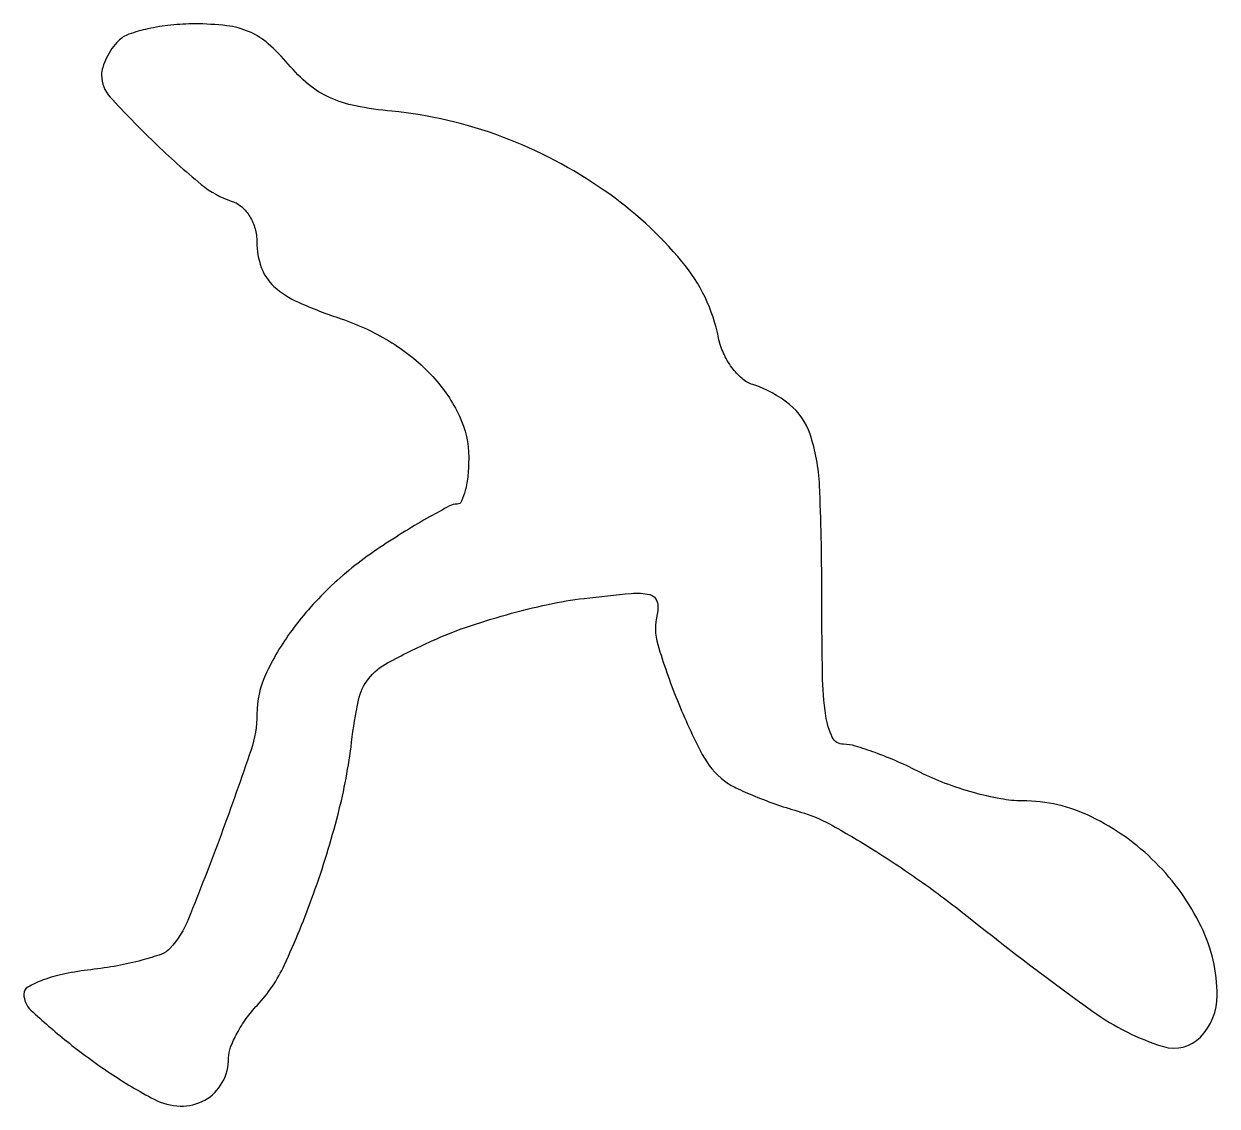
# Model space of a CAD drawing. Extents: x 0.5 to 85, y 0.4 to 77.
import ezdxf

# ---------------------------------------------------------------- set-up
doc = ezdxf.new("R2010")
doc.units = 0

msp = doc.modelspace()

# ---------------------------------------------------------------- linework, layer by layer
msp.add_lwpolyline([(7.2, 75.8, 0.045052), (6.740749, 75.249589, 0.036957), (6.3525, 74.589125, 0.038354), (6.0859, 73.923353, 0.0762), (6, 73.362978, 0.18808), (6.601428, 71.82067, 0.014861), (9.729264, 68.616549, 0.01908), (13.058404, 65.639825, 0.094536), (15.25, 64.43428, -0.103077), (15.934831, 64.042337, -0.074993), (16.499038, 63.366807, -0.06961), (16.872409, 62.500995, -0.067137), (17, 61.555057, 0.086764), (17.313438, 59.762382, 0.122153), (18.211627, 58.418846, 0.081134), (19.939531, 57.295418, 0.022362), (22.971626, 56.119853, -0.057791), (26.561466, 54.427183, -0.067767), (29.458715, 52.029234, -0.07607), (31.349597, 49.218775, -0.110545), (32, 46.312909, -0.023608), (31.940021, 45.043283, -0.037683), (31.756612, 43.973167, -0.043844), (31.492197, 43.207967, -0.295817), (31.171445, 43, 0.121212), (30.649971, 42.871698, 0.007354), (29.225638, 42.09875, 0.010635), (27.545613, 41.107208, 0.007644), (25.710925, 39.931914, 0.041577), (22.294198, 37.235385, 0.045836), (19.491473, 34.090626, 0.05085), (17.609619, 30.913371, 0.108704), (17, 28.142487, -0.081348), (16.583611, 25.600102, -0.007594), (14.459962, 19.594001, -0.007333), (12.15262, 13.640093, -0.086813), (10.846471, 11.545464, -0.126121), (10.243714, 11.142656, -0.019135), (8.848264, 10.711093, -0.020413), (7.125122, 10.324232, -0.016398), (5.245464, 10.045464, 0.022243), (3.396032, 9.749052, 0.036407), (1.869836, 9.316492, 0.041916), (0.790501, 8.817896, 0.269845), (0.5, 8.318816, 0.208978), (0.999325, 7.17631, 0.01688), (3.536602, 4.98224, 0.022657), (6.60087, 2.729567, 0.026058), (9.720386, 0.874387, 0.113995), (11.564967, 0.38882, 0.135205), (13.310497, 0.813001, 0.140523), (14.546662, 2.051612, 0.126974), (15, 3.807993, -0.091595), (15.138308, 4.556661, -0.033155), (15.592415, 5.542532, -0.031544), (16.244942, 6.581024, -0.032542), (17.01673, 7.517809, 0.080498), (18.946394, 10.377863, 0.02209), (21.013, 15.423796, 0.022907), (22.749863, 21.063742, 0.033775), (23.704694, 26.154415, -0.022575), (24.194908, 29.134643, -0.11622), (24.902056, 30.638379, -0.102385), (26.24716, 31.761632, -0.015593), (29.396071, 33.323789, -0.024638), (31.765286, 34.270268, -0.014604), (34.671024, 35.174196, -0.014596), (37.629809, 35.908296, -0.024258), (40.163743, 36.331534, -0.006579), (43.507423, 36.679978, -0.075713), (44.822518, 36.600369, -0.274325), (45.332015, 36.1285, -0.136851), (45.346795, 35.218145, 0.137735), (45.385596, 33.059163, 0.022998), (46.772976, 29.108278, 0.02434), (48.538057, 25.283471, 0.109621), (50.113371, 23.410919, 0.052525), (50.904643, 22.927885, 0.013733), (52.267678, 22.326283, 0.013799), (53.866932, 21.723234, 0.013722), (55.5, 21.208108, -0.05642), (57.55409, 20.361759, -0.014228), (60.675, 18.524729, -0.014338), (64.143707, 16.206561, -0.014025), (67.5, 13.676941, 0.012868), (76.199756, 7.088369, 0.08018), (81.187119, 4.60233, 0.284211), (83.813792, 5.276993, 0.194058), (84.996262, 8.218615, 0.113475), (83.868391, 13.098849, 0.083342), (80.633337, 17.63602, 0.083324), (76.093386, 20.869102, 0.113338), (71.210162, 21.996262, -0.045624), (69.670313, 22.138827, -0.021893), (67.735119, 22.586402, -0.021499), (65.741798, 23.233842, -0.028682), (64, 24, 0.014391), (62.38617, 24.765612, 0.015769), (60.778944, 25.4125, 0.015352), (59.376198, 25.877995, 0.072554), (58.539838, 26, -0.289639), (57.74114, 26.505037, -0.075925), (57.285225, 28.024305, -0.030539), (57.053333, 30.956542, -0.004465), (57, 36.928571, 0.010669), (56.841939, 44.335071, 0.07053), (56.167992, 47.966458, 0.142193), (54.71276, 50.062738, 0.093812), (52.113162, 51.464084, -0.102977), (51.35518, 51.890621, -0.055615), (50.628468, 52.683494, -0.051976), (50.040055, 53.694901, -0.056277), (49.691861, 54.779593, 0.125194), (47.098993, 60.184838, 0.067154), (41.601629, 65.207719, 0.061703), (34.354626, 69.007997, 0.066019), (26.563287, 70.814823, -0.024493), (23.989556, 71.190658, -0.058072), (22.148564, 71.780361, -0.067424), (20.661733, 72.713874, -0.044028), (19.224394, 74.14517, 0.038082), (17.805595, 75.591954, 0.078038), (16.466051, 76.437908, 0.072627), (14.868466, 76.867208, 0.029388), (12.611106, 77, 0.025957), (10.910998, 76.911682, 0.028615), (9.284512, 76.6475, 0.029727), (7.93719, 76.263468, 0.112545)], format="xyb", close=True)

doc.saveas('drawing.dxf')
